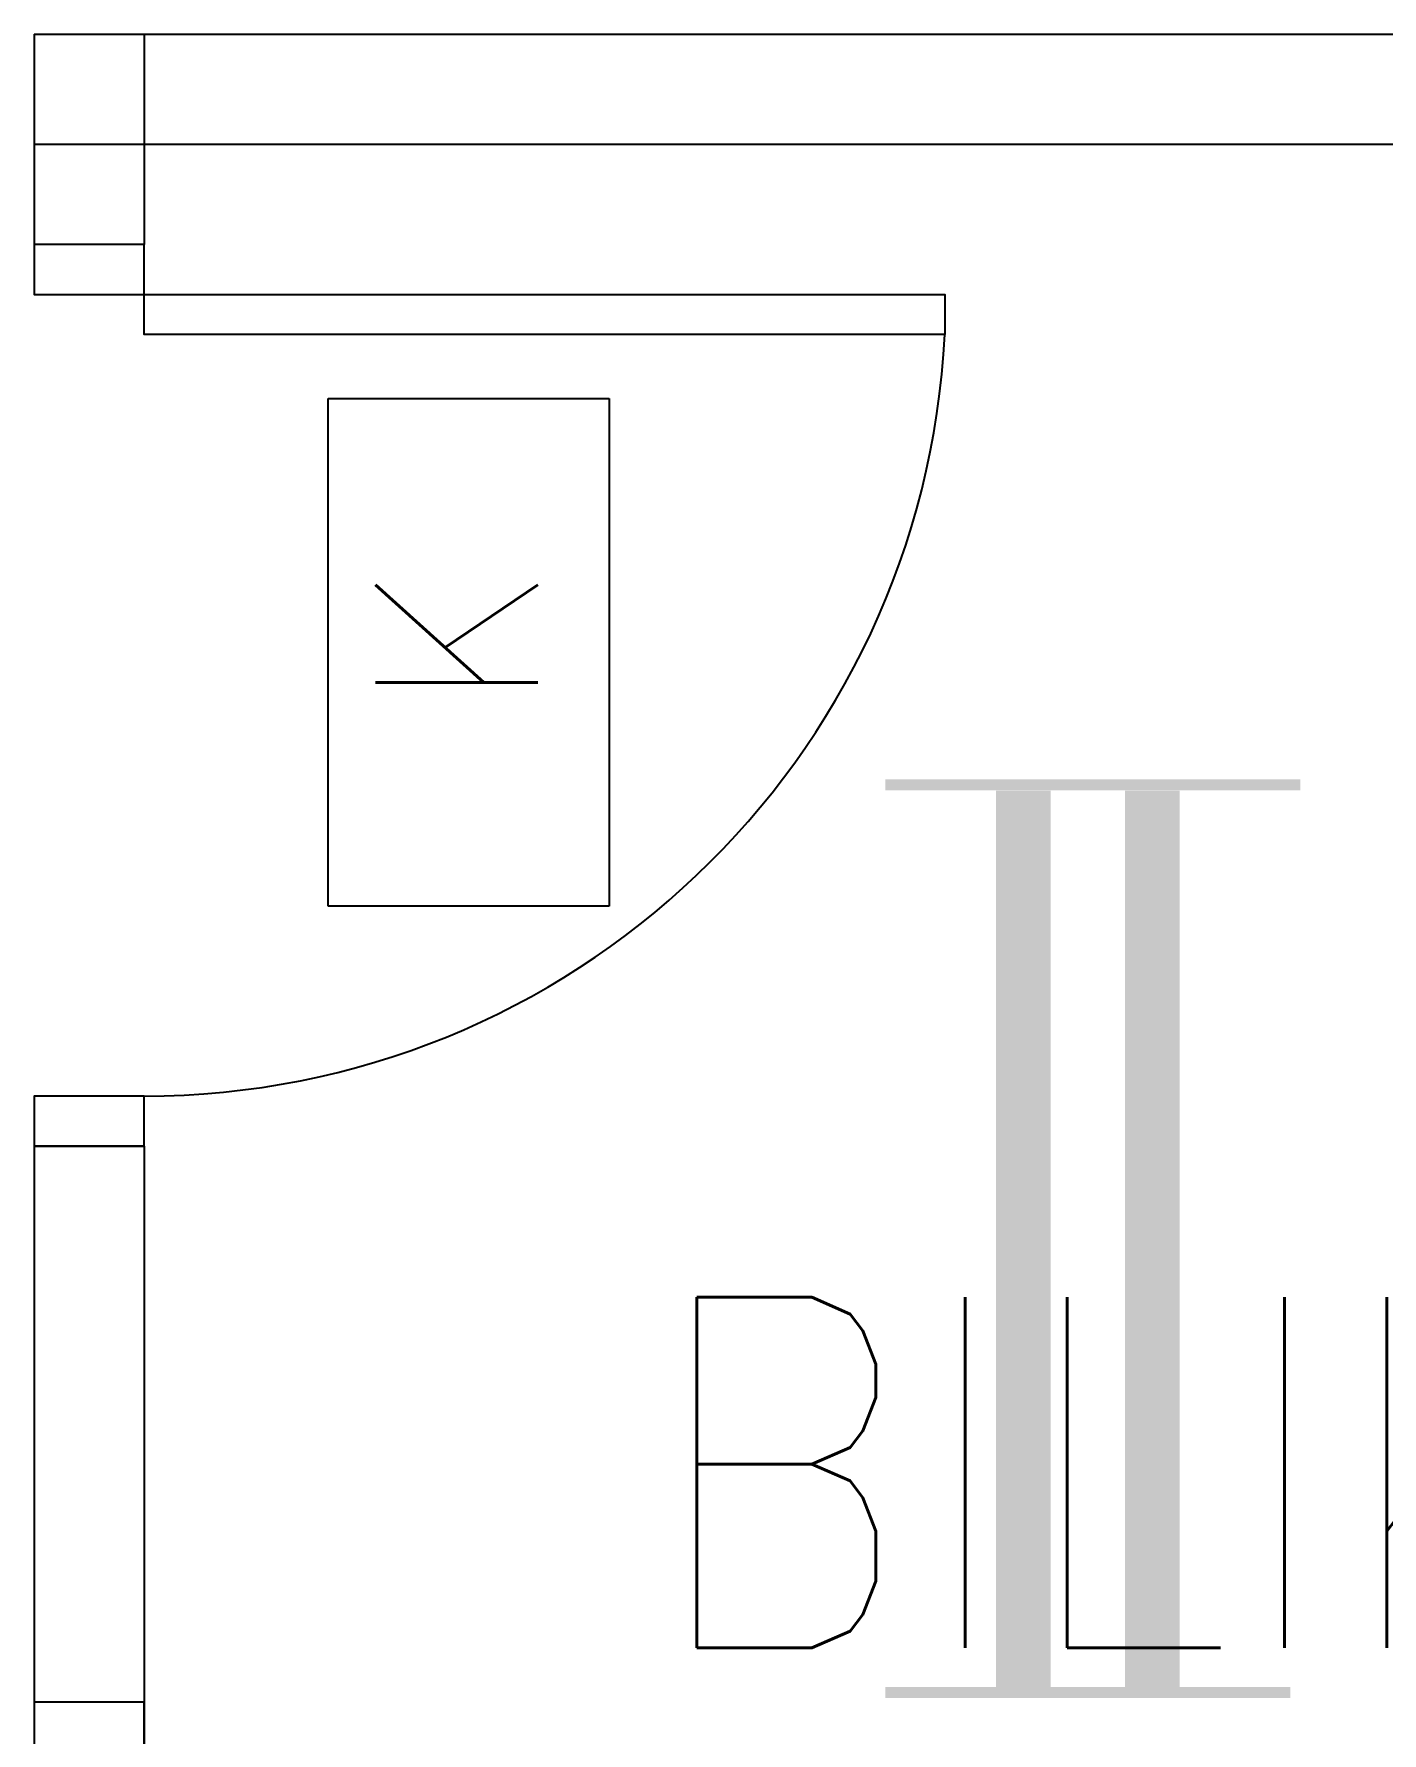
# Model space of a CAD drawing. Header units: inches. Extents: x 16928 to 514628, y -1471 to 241387.
# Drawn here: x 312142 to 313488, y 25410 to 27106 of the extents above; entities that cross this region are included whole.
import ezdxf
from ezdxf.enums import TextEntityAlignment as Align

# ---------------------------------------------------------------- set-up
doc = ezdxf.new("R2010")
doc.units = ezdxf.units.IN
doc.header["$MEASUREMENT"] = 0
doc.layers.add('BOMBA', color=22, linetype='Continuous', lineweight=25)
doc.layers.add('t3', color=8, linetype='Continuous', lineweight=25)
for name, color, linetype in [('DOOR', 2, 'Continuous'), ('FITTING', 8, 'Continuous'), ('partition', 8, 'Continuous'), ('WIN', 9, 'Continuous')]:
    doc.layers.add(name, color=color, linetype=linetype)
doc.styles.add('LAILA', font='romans.shx', dxfattribs={"width": 0.85})
doc.styles.add('SIMPLEX', font='simplex.shx', dxfattribs={"width": 0.8})

# ---------------------------------------------------------------- blocks, each defined once
blk = doc.blocks.new('dr16')
at = {"layer": 'DOOR', "color": 1}
blk.add_line((-2409712.2, -909070.8), (-2409602.2, -909070.8), dxfattribs=at)
for points in [[(-2409712.2, -909070.8), (-2409602.2, -909070.8), (-2409602.2, -909020.8), (-2409712.2, -909020.8)], [(-2410511.2, -909830.8), (-2409712.2, -909830.8), (-2409712.2, -909870.8), (-2410511.2, -909870.8)], [(-2409712.2, -909920.8), (-2409602.2, -909920.8), (-2409602.2, -909870.8), (-2409712.2, -909870.8)]]:
    blk.add_lwpolyline(points, close=True, dxfattribs=at)
at = {"layer": 'DOOR', "color": 9}
blk.add_arc((-2409712.2, -909870.8), 800, 90, 177.134, dxfattribs=at)

msp = doc.modelspace()

# ---------------------------------------------------------------- linework, layer by layer
at = {"layer": 'BOMBA', "color": 8, "linetype": 'ByBlock', "ltscale": 10}
for p, q in [((312436, 26235), (312436, 26741.9)), ((312436, 26741.9), (312716.7, 26741.9)), ((312436, 26235), (312436, 26741.9)), ((312436, 26741.9), (312716.7, 26741.9)), ((312716.7, 26741.9), (312716.7, 26235)), ((312716.7, 26741.9), (312716.7, 26235)), ((312716.7, 26235), (312436, 26235)), ((312716.7, 26235), (312436, 26235))]:
    msp.add_line(p, q, dxfattribs=at)
at = {"layer": 'BOMBA', "color": 3, "linetype": 'ByBlock', "ltscale": 10}
for p, q in [((312436, 26235), (312436, 26741.9)), ((312436, 26741.9), (312716.7, 26741.9)), ((312716.7, 26741.9), (312716.7, 26235)), ((312716.7, 26235), (312436, 26235))]:
    msp.add_line(p, q, dxfattribs=at)
at = {"layer": 'FITTING', "color": 3}
for points, const_width in [([(313130, 25450.2), (313130, 26350.2)], 54.6), ([(313258.8, 25450.2), (313258.8, 26350.2)], 54.6), ([(312992.3, 26356.2), (313277.4, 26356.2)], 10.9), ([(313131.1, 26356.2), (313406.3, 26356.2)], 10.9), ([(312992.3, 25450.2), (313267.6, 25450.2)], 10.9), ([(313121.2, 25450.2), (313396.4, 25450.2)], 10.9)]:
    msp.add_lwpolyline(points, dxfattribs=dict(at, const_width=const_width))
at = {"layer": 'partition'}
for p, q in [((312142.5, 27105.5), (312142.5, 26895.5)), ((312142.5, 27105.5), (316867.5, 27105.5)), ((312252.5, 27105.5), (312252.5, 26895.5)), ((312142.5, 26995.5), (316867.5, 26995.5)), ((312252.5, 26895.5), (312142.5, 26895.5)), ((312252.5, 26895.5), (312142.5, 26895.5)), ((312142.5, 25995.5), (312142.5, 25440.5)), ((312252.5, 25995.5), (312142.5, 25995.5)), ((312252.5, 25995.5), (312142.5, 25995.5)), ((312252.5, 25995.5), (312252.5, 25440.5)), ((312252.5, 25440.5), (312142.5, 25440.5))]:
    msp.add_line(p, q, dxfattribs=at)
at = {"layer": 'WIN'}
for p, q in [((312142.5, 25440.5), (312142.5, 24390.5)), ((312252.5, 25440.5), (312252.5, 24390.5))]:
    msp.add_line(p, q, dxfattribs=at)
msp.add_lwpolyline([(312142.5, 25390.5), (312252.5, 25390.5), (312252.5, 25440.5), (312142.5, 25440.5)], close=True, dxfattribs=at)

# ---------------------------------------------------------------- block references
at = {"layer": 'DOOR', "rotation": 180}
msp.add_blockref('dr16', (-2097459.7, -883025.2), dxfattribs=at)
msp.add_blockref('dr16', (-2097459.7, -883025.2), dxfattribs=at)

# ---------------------------------------------------------------- texts
at = {"layer": 'BOMBA', "color": 8, "linetype": 'ByBlock', "ltscale": 10, "style": 'SIMPLEX'}
msp.add_text('K', height=162.1, rotation=90, dxfattribs=at).set_placement((312645.5, 26430.6))
msp.add_text('K', height=162.1, rotation=90, dxfattribs=at).set_placement((312645.5, 26430.6))
at = {"layer": 'BOMBA', "color": 3, "linetype": 'ByBlock', "ltscale": 10, "style": 'SIMPLEX'}
msp.add_text('K', height=162.1, rotation=90, dxfattribs=at).set_placement((312645.5, 26430.6))
at = {"layer": 't3', "style": 'LAILA', "width": 0.85}
msp.add_text('BILIK RUNDINGAN-1', height=350, dxfattribs=at).set_placement((312753.1, 25844.7), align=Align.TOP_LEFT)

doc.saveas('drawing.dxf')
